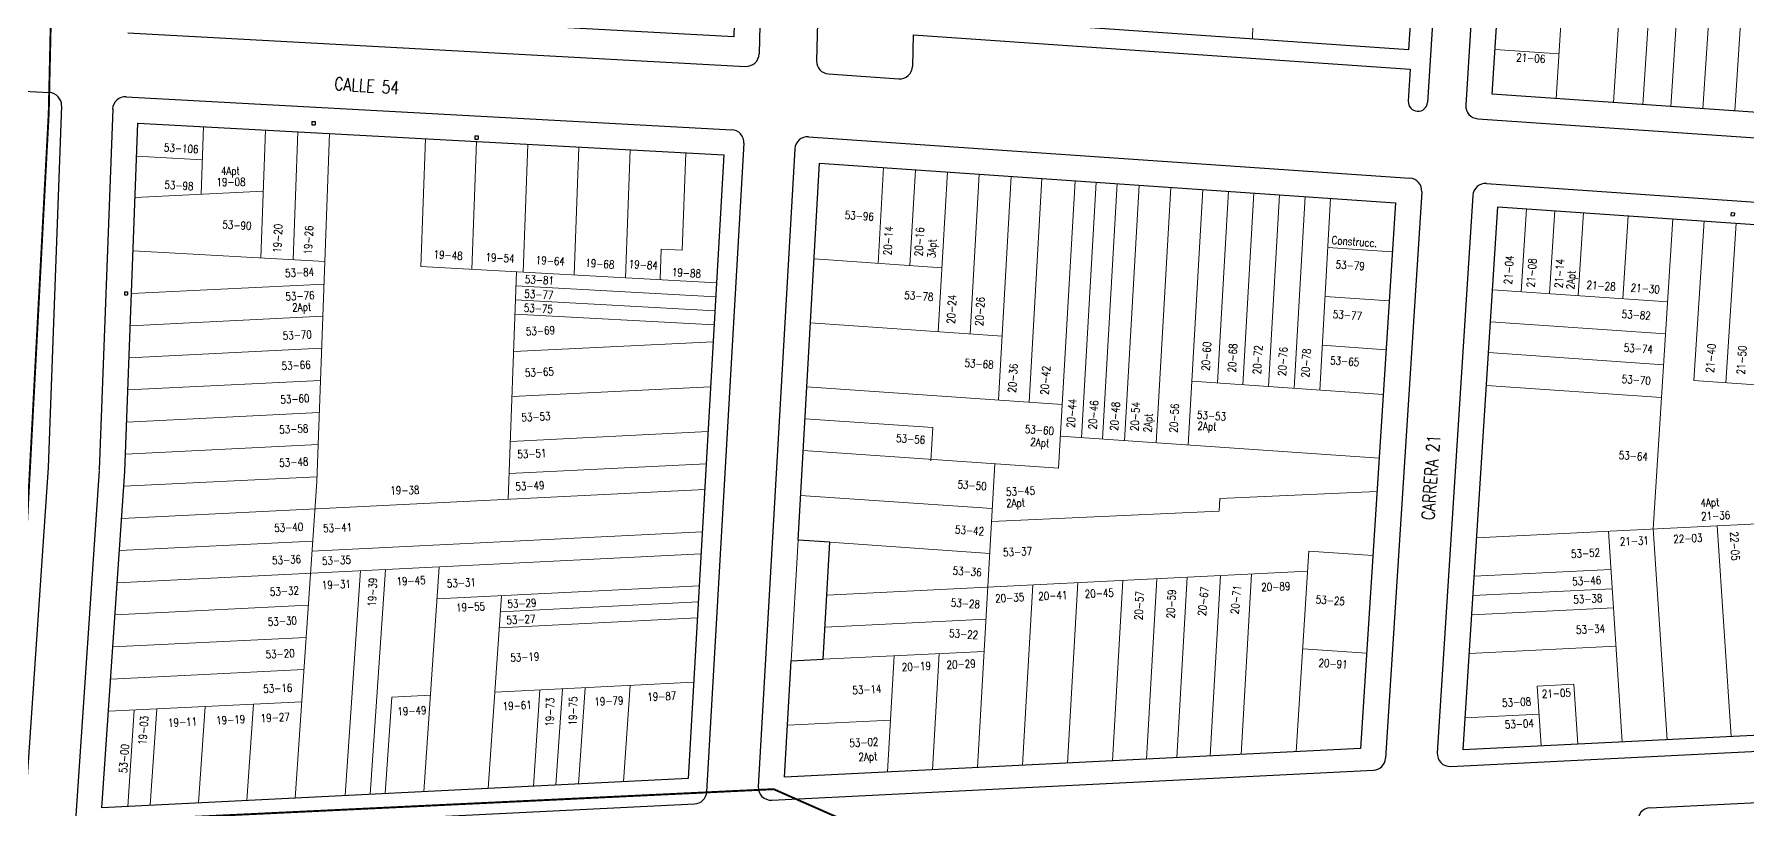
# Model space of a CAD drawing. Header units: millimetres. Extents: x 1022434 to 1024646, y 1272610 to 1274311.
# Drawn here: x 1023641.1 to 1023908.8, y 1273020.9 to 1273142.1 of the extents above; entities that cross this region are included whole.
import ezdxf

# ---------------------------------------------------------------- set-up
doc = ezdxf.new("R2010")
doc.units = ezdxf.units.MM
doc.header["$MEASUREMENT"] = 0
for name, color, linetype, lineweight in [('CAB_AER_500', 3, 'Continuous', 25), ('NOMENCLATURA', 23, 'Continuous', 0), ('Planimetria_Varios', 251, 'Continuous', 0)]:
    doc.layers.add(name, color=color, linetype=linetype, lineweight=lineweight)
doc.layers.add('NOMEN', color=251, linetype='Continuous')
doc.layers.add('PLANIMETRIA', color=8, linetype='Continuous')
doc.styles.add('CALLE', font='simplex.shx', dxfattribs={"width": 0.8, "height": 2})
doc.styles.add('NOMEN', font='simplex.shx', dxfattribs={"width": 0.8, "height": 1.25})

# ---------------------------------------------------------------- blocks, each defined once
blk = doc.blocks.new('CAJA')
for p, q in [((-0.24, 0.25), (-0.24, -0.25)), ((-0.24, 0.25), (0.26, 0.25)), ((0.26, 0.25), (0.26, -0.25)), ((-0.24, -0.25), (0.26, -0.25))]:
    blk.add_line(p, q)

msp = doc.modelspace()

# ---------------------------------------------------------------- linework, layer by layer
at = {"layer": 'CAB_AER_500', "const_width": 0.3}
msp.add_lwpolyline([(1023569.61, 1273147.8), (1023643.71, 1273143.9), (1023643.39, 1273129.69), (1023637.51, 1273018.51), (1023650.02, 1273019.04), (1023756.63, 1273024.13), (1023779.18, 1273014.17), (1023834.59, 1273016.74)], dxfattribs=at)
at = {"layer": 'PLANIMETRIA', "linetype": 'Continuous'}
for p, q in [((1023756.43, 1273220.29), (1023754.35, 1273139.02)), ((1023752.38, 1273218.47), (1023750.41, 1273141.68)), ((1023863.98, 1273213.41), (1023858.75, 1273131.45)), ((1023860.46, 1273213.13), (1023855.77, 1273139.67)), ((1023869.97, 1273213.03), (1023864.73, 1273131.02)), ((1023750.41, 1273141.68), (1023700.48, 1273144.4)), ((1023763.48, 1273143.95), (1023763.32, 1273137.94)), ((1023855.77, 1273139.67), (1023789.49, 1273144.24)), ((1023655.77, 1273142.33), (1023752.24, 1273137.08)), ((1023778.43, 1273142), (1023778.31, 1273137.08)), ((1023778.43, 1273142), (1023856.07, 1273136.64)), ((1023566.24, 1273137.19), (1023643.5, 1273132.98)), ((1023765.18, 1273135.9), (1023776.17, 1273135.14)), ((1023856.07, 1273136.64), (1023855.75, 1273131.64)), ((1023645.39, 1273130.91), (1023643.3, 1273074.4)), ((1023653.38, 1273130.41), (1023651.29, 1273074.01)), ((1023655.48, 1273132.33), (1023750.08, 1273127.18)), ((1023866.59, 1273128.9), (1023971.13, 1273121.68)), ((1023751.96, 1273125.07), (1023746.16, 1273023.7)), ((1023762.06, 1273126.09), (1023856, 1273119.6)), ((1023759.93, 1273124.21), (1023754.22, 1273024.53)), ((1023857.86, 1273117.48), (1023852.2, 1273028.95)), ((1023865.84, 1273116.91), (1023860.27, 1273029.8)), ((1023867.97, 1273118.78), (1023972.34, 1273111.57)), ((1023643.3, 1273074.4), (1023639.49, 1273018.39)), ((1023651.29, 1273073.95), (1023647.57, 1273019.26)), ((1023862.37, 1273027.68), (1023977.22, 1273033.37)), ((1023756.32, 1273022.42), (1023850.3, 1273027.08)), ((1023893.5, 1273021.21), (1023978.2, 1273025.41)), ((1023649.66, 1273017.13), (1023744.26, 1273021.82))]:
    msp.add_line(p, q, dxfattribs=at)
for points in [[(1023868.85, 1273132.75), (1023873.84, 1273210.78), (1023963.86, 1273205.09), (1023969.12, 1273125.83)], [(1023651.71, 1273021.23), (1023655.29, 1273073.77), (1023657.3, 1273128.22), (1023748.85, 1273123.24), (1023743.28, 1273025.78)], [(1023765.42, 1273062.71), (1023760.43, 1273063.05), (1023763.81, 1273121.96), (1023853.74, 1273115.75), (1023848.29, 1273030.48), (1023758.31, 1273026.02), (1023759.35, 1273044.17), (1023764.38, 1273044.42)], [(1023864.31, 1273030.28), (1023869.73, 1273115.15), (1023971.29, 1273108.14), (1023976.09, 1273035.82)]]:
    msp.add_lwpolyline(points, close=True, dxfattribs=at)
for centre, radius, start, end in [((1023752.35, 1273139.07), 2, 266.8839, 358.5307), ((1023765.32, 1273137.89), 2, 178.5307, 266.0513), ((1023776.31, 1273137.13), 2, 266.0513, 358.5307), ((1023643.39, 1273130.98), 2, 357.8828, 86.8839), ((1023655.37, 1273130.33), 2, 86.8839, 177.8828), ((1023857.25, 1273131.55), 1.5, 176.3447, 356.3447), ((1023866.73, 1273130.89), 2, 176.3447, 266.0513), ((1023749.97, 1273125.18), 2, 356.7241, 86.8839), ((1023761.92, 1273124.09), 2, 86.0513, 176.7241), ((1023855.86, 1273117.61), 2, 356.3447, 86.0513), ((1023867.83, 1273116.78), 2, 86.0513, 176.3447), ((1023850.2, 1273029.08), 2, 272.8398, 356.3447), ((1023862.27, 1273029.68), 2, 176.3447, 272.8398), ((1023744.17, 1273023.82), 2, 272.8398, 356.7241), ((1023756.22, 1273024.41), 2, 176.7241, 272.8398), ((1023893.6, 1273019.21), 2, 92.8398, 185.8196)]:
    msp.add_arc(centre, radius, start, end, dxfattribs=at)
at = {"layer": 'Planimetria_Varios', "linetype": 'Continuous'}
for p, q in [((1023911.76, 1273208.36), (1023906.76, 1273130.13)), ((1023903.69, 1273160.42), (1023901.77, 1273130.45)), ((1023880.17, 1273153.02), (1023878.83, 1273132.06)), ((1023889.15, 1273152.4), (1023887.81, 1273131.44)), ((1023893.75, 1273152.08), (1023892.41, 1273131.12)), ((1023898.12, 1273151.78), (1023896.78, 1273130.77)), ((1023831.43, 1273141.35), (1023831.66, 1273150.35)), ((1023869.3, 1273139.7), (1023879.28, 1273139.01)), ((1023667.58, 1273127.66), (1023667.19, 1273117.12)), ((1023677.27, 1273127.14), (1023676.53, 1273107.15)), ((1023682.32, 1273126.86), (1023681.58, 1273106.87)), ((1023687.26, 1273126.59), (1023685.25, 1273072.2)), ((1023702.24, 1273125.78), (1023701.5, 1273105.79)), ((1023710.23, 1273125.34), (1023709.49, 1273105.35)), ((1023718.22, 1273124.91), (1023717.48, 1273104.92)), ((1023657.11, 1273123.04), (1023667.39, 1273122.48)), ((1023726.21, 1273124.47), (1023725.47, 1273104.48)), ((1023734.2, 1273124.04), (1023733.46, 1273104.05)), ((1023742.89, 1273123.56), (1023742.33, 1273108.35)), ((1023773.78, 1273121.27), (1023772.93, 1273106.29)), ((1023778.77, 1273120.93), (1023777.91, 1273105.95)), ((1023783.76, 1273120.58), (1023782.33, 1273095.62)), ((1023788.75, 1273120.24), (1023787.32, 1273095.28)), ((1023793.74, 1273119.89), (1023791.74, 1273084.95)), ((1023798.52, 1273119.56), (1023796.52, 1273084.62)), ((1023656.87, 1273116.61), (1023676.92, 1273117.6)), ((1023803.71, 1273119.2), (1023801.14, 1273074.27)), ((1023807.01, 1273118.98), (1023804.72, 1273079.04)), ((1023810.3, 1273118.75), (1023808.01, 1273078.81)), ((1023813.69, 1273118.52), (1023811.4, 1273078.58)), ((1023818.68, 1273118.17), (1023816.39, 1273078.23)), ((1023823.67, 1273117.83), (1023821.38, 1273077.89)), ((1023827.66, 1273117.55), (1023825.94, 1273087.6)), ((1023831.65, 1273117.28), (1023829.93, 1273087.32)), ((1023835.64, 1273117), (1023833.93, 1273087.05)), ((1023839.63, 1273116.72), (1023837.92, 1273086.77)), ((1023843.62, 1273116.45), (1023841.91, 1273086.5)), ((1023874.2, 1273114.84), (1023873.37, 1273101.87)), ((1023878.66, 1273114.53), (1023877.83, 1273101.56)), ((1023883.12, 1273114.22), (1023882.29, 1273101.25)), ((1023890.11, 1273113.74), (1023889.28, 1273100.77)), ((1023897.09, 1273113.26), (1023893.99, 1273064.79)), ((1023901.95, 1273112.92), (1023900.36, 1273087.97)), ((1023906.94, 1273112.58), (1023905.35, 1273087.63)), ((1023843.18, 1273108.78), (1023853.25, 1273108.09)), ((1023656.56, 1273108.24), (1023686.52, 1273106.6)), ((1023739.06, 1273108.53), (1023738.89, 1273103.75)), ((1023739.06, 1273108.53), (1023742.33, 1273108.35)), ((1023762.95, 1273106.98), (1023782.9, 1273105.6)), ((1023701.5, 1273105.79), (1023747.71, 1273103.27)), ((1023716.48, 1273104.97), (1023715.17, 1273069.44)), ((1023656.31, 1273101.56), (1023686.39, 1273103.05)), ((1023716.4, 1273102.77), (1023747.59, 1273101.08)), ((1023842.75, 1273101.13), (1023852.76, 1273100.44)), ((1023868.9, 1273102.17), (1023896.29, 1273100.28)), ((1023716.24, 1273098.38), (1023747.33, 1273096.68)), ((1023716.32, 1273100.58), (1023747.46, 1273098.88)), ((1023656.13, 1273096.54), (1023686.2, 1273098.04)), ((1023762.38, 1273097), (1023792.31, 1273094.93)), ((1023868.58, 1273097.18), (1023895.94, 1273095.3)), ((1023655.94, 1273091.53), (1023686.02, 1273093.02)), ((1023716.02, 1273092.51), (1023747.18, 1273094.05)), ((1023842.31, 1273093.49), (1023852.27, 1273092.8)), ((1023868.27, 1273092.34), (1023895.63, 1273090.45)), ((1023655.76, 1273086.51), (1023685.83, 1273088.01)), ((1023821.95, 1273087.87), (1023851.82, 1273085.81)), ((1023900.36, 1273087.97), (1023915.32, 1273086.94)), ((1023715.76, 1273085.49), (1023746.78, 1273087.02)), ((1023761.81, 1273087.01), (1023801.71, 1273084.26)), ((1023867.95, 1273087.2), (1023895.3, 1273085.32)), ((1023655.57, 1273081.5), (1023685.65, 1273082.99)), ((1023761.52, 1273082.02), (1023781.47, 1273080.64)), ((1023715.5, 1273078.46), (1023746.38, 1273080)), ((1023781.47, 1273080.64), (1023781.17, 1273075.42)), ((1023655.39, 1273076.48), (1023685.46, 1273077.97)), ((1023761.23, 1273077.03), (1023801.14, 1273074.27)), ((1023801.43, 1273079.27), (1023851.19, 1273075.83)), ((1023715.31, 1273073.45), (1023746.09, 1273074.97)), ((1023791.17, 1273074.96), (1023788.45, 1273027.52)), ((1023655.13, 1273071.46), (1023685.28, 1273072.96)), ((1023685.25, 1273072.2), (1023681.88, 1273022.73)), ((1023654.79, 1273066.44), (1023745.86, 1273070.96)), ((1023760.83, 1273070.04), (1023790.77, 1273067.97)), ((1023826.32, 1273069.56), (1023826.2, 1273067.56)), ((1023826.32, 1273069.56), (1023850.86, 1273070.66)), ((1023866.43, 1273063.42), (1023973.91, 1273068.75)), ((1023790.65, 1273065.97), (1023826.2, 1273067.56)), ((1023684.51, 1273061.31), (1023745.48, 1273064.33)), ((1023887, 1273064.44), (1023889.18, 1273031.51)), ((1023893.99, 1273064.79), (1023896.18, 1273031.86)), ((1023903.98, 1273065.29), (1023906.17, 1273032.35)), ((1023654.1, 1273056.39), (1023745.29, 1273060.92)), ((1023654.44, 1273061.42), (1023684.62, 1273062.91)), ((1023760.43, 1273063.05), (1023759.35, 1273044.17)), ((1023765.42, 1273062.71), (1023790.37, 1273060.98)), ((1023840.24, 1273061.34), (1023838.24, 1273029.98)), ((1023840.24, 1273061.34), (1023850.23, 1273060.65)), ((1023692.1, 1273058.28), (1023689.7, 1273023.12)), ((1023696, 1273058.47), (1023693.61, 1273023.31)), ((1023704.39, 1273058.89), (1023701.99, 1273023.73)), ((1023764.95, 1273054.46), (1023840.04, 1273058.18)), ((1023866.04, 1273057.4), (1023887.4, 1273058.46)), ((1023704.05, 1273053.87), (1023745, 1273055.9)), ((1023797.09, 1273056.05), (1023795.48, 1273027.86)), ((1023804.13, 1273056.4), (1023802.51, 1273028.21)), ((1023811.16, 1273056.75), (1023809.54, 1273028.56)), ((1023816.48, 1273057.02), (1023814.87, 1273028.83)), ((1023821.2, 1273057.25), (1023819.59, 1273029.06)), ((1023826.44, 1273057.51), (1023824.83, 1273029.32)), ((1023831.25, 1273057.75), (1023829.63, 1273029.56)), ((1023865.85, 1273054.38), (1023887.6, 1273055.46)), ((1023653.76, 1273051.37), (1023683.93, 1273052.87)), ((1023714.1, 1273054.36), (1023712.05, 1273024.23)), ((1023713.93, 1273051.85), (1023744.86, 1273053.39)), ((1023713.76, 1273049.34), (1023744.71, 1273050.88)), ((1023764.66, 1273049.44), (1023789.78, 1273050.69)), ((1023865.66, 1273051.37), (1023887.79, 1273052.47)), ((1023653.42, 1273046.35), (1023683.59, 1273047.85)), ((1023764.38, 1273044.42), (1023789.49, 1273045.66)), ((1023775.43, 1273044.97), (1023774.39, 1273026.82)), ((1023782.46, 1273045.32), (1023781.42, 1273027.17)), ((1023839.26, 1273046.06), (1023849.24, 1273045.37)), ((1023865.27, 1273045.34), (1023888.19, 1273046.48)), ((1023653.08, 1273041.33), (1023683.25, 1273042.82)), ((1023713.08, 1273039.3), (1023744.14, 1273040.84)), ((1023720.12, 1273039.64), (1023719.09, 1273024.58)), ((1023723.64, 1273039.82), (1023722.61, 1273024.75)), ((1023727.16, 1273039.99), (1023726.13, 1273024.92)), ((1023734.2, 1273040.34), (1023733.17, 1273025.27)), ((1023875.89, 1273040.23), (1023881.62, 1273040.52)), ((1023875.89, 1273040.23), (1023876.51, 1273030.88)), ((1023881.62, 1273040.52), (1023882.25, 1273031.17)), ((1023652.74, 1273036.3), (1023682.91, 1273037.8)), ((1023660.28, 1273036.68), (1023659.25, 1273021.61)), ((1023667.82, 1273037.05), (1023666.8, 1273021.98)), ((1023675.36, 1273037.42), (1023674.34, 1273022.36)), ((1023696.99, 1273038.5), (1023695.96, 1273023.43)), ((1023696.99, 1273038.5), (1023703.02, 1273038.8)), ((1023656.76, 1273036.5), (1023655.73, 1273021.43)), ((1023758.78, 1273034.13), (1023774.85, 1273034.93)), ((1023864.63, 1273035.26), (1023876.18, 1273035.83))]:
    msp.add_line(p, q, dxfattribs=at)

# ---------------------------------------------------------------- block references
at = {"layer": 'PLANIMETRIA', "linetype": 'Continuous'}
for p in [(1023684.74, 1273128.2), (1023710.21, 1273125.96), (1023655.46, 1273101.61)]:
    msp.add_blockref('CAJA', p, dxfattribs=at)
at = {"layer": 'PLANIMETRIA', "linetype": 'Continuous', "rotation": 355.2402605837448}
msp.add_blockref('CAJA', (1023906.4, 1273113.98), dxfattribs=at)

# ---------------------------------------------------------------- texts
at = {"layer": 'NOMEN', "linetype": 'Continuous', "style": 'NOMEN', "width": 0.8}
for s, rotation, p in [('21-06', 356.3792, (1023872.58, 1273137.87)), ('53-106', 356.8839, (1023661.36, 1273123.78)), ('19-08', 0.4573, (1023669.59, 1273118.37)), ('4Apt', 0.4573, (1023670.28, 1273120.11)), ('53-98', 356.8839, (1023661.43, 1273117.96)), ('53-96', 356.0513, (1023767.7, 1273113.25)), ('53-90', 356.8839, (1023670.49, 1273111.75)), ('19-20', 87.3826, (1023679.68, 1273107.91)), ('19-26', 87.3826, (1023684.49, 1273107.64)), ('20-14', 86.7241, (1023775.01, 1273107.53)), ('20-16', 86.7241, (1023779.87, 1273107.37)), ('3Apt', 86.7241, (1023781.88, 1273107.09)), ('Construcc.', 356.0513, (1023843.74, 1273109.32)), ('19-48', 356.8839, (1023703.48, 1273107.08)), ('19-54', 356.8839, (1023711.59, 1273106.64)), ('19-64', 356.8839, (1023719.43, 1273106.21)), ('19-68', 356.119, (1023727.17, 1273105.77)), ('19-84', 356.8839, (1023733.96, 1273105.58)), ('53-79', 356.0513, (1023844.37, 1273105.52)), ('21-04', 86.0513, (1023871.92, 1273102.96)), ('21-08', 86.0513, (1023875.48, 1273102.5)), ('21-14', 86.0513, (1023879.83, 1273102.41)), ('53-84', 2.8398, (1023680.33, 1273104.13)), ('53-81', 356.8839, (1023717.74, 1273103.2)), ('19-88', 356.8839, (1023740.7, 1273104.3)), ('2Apt', 86.0513, (1023881.67, 1273102.18)), ('21-28', 356.0513, (1023883.57, 1273102.33)), ('53-76', 2.8398, (1023680.4, 1273100.47)), ('53-77', 356.8839, (1023717.65, 1273100.94)), ('53-78', 356.0513, (1023777, 1273100.72)), ('20-24', 86.7241, (1023784.91, 1273096.81)), ('20-26', 86.7241, (1023789.33, 1273096.48)), ('21-30', 356.0513, (1023890.46, 1273101.89)), ('2Apt', 2.8398, (1023681.46, 1273098.76)), ('53-75', 356.8839, (1023717.57, 1273098.75)), ('53-77', 356.0513, (1023843.93, 1273097.74)), ('53-82', 356.0513, (1023889.05, 1273097.78)), ('53-70', 2.8398, (1023679.97, 1273094.36)), ('53-69', 2.8398, (1023717.96, 1273095.03)), ('20-60', 86.7241, (1023824.7, 1273089.48)), ('20-68', 86.7241, (1023828.79, 1273089.2)), ('20-72', 86.7241, (1023832.71, 1273088.93)), ('20-76', 86.7241, (1023836.63, 1273088.66)), ('20-78', 86.7241, (1023840.27, 1273088.41)), ('53-74', 356.0513, (1023889.38, 1273092.52)), ('21-40', 86.0513, (1023903.47, 1273089.17)), ('21-50', 86.0513, (1023908.29, 1273088.88)), ('53-66', 2.8398, (1023679.8, 1273089.63)), ('53-65', 2.8398, (1023717.79, 1273088.57)), ('53-68', 356.0513, (1023786.41, 1273090.13)), ('20-36', 86.0513, (1023794.45, 1273086.06)), ('20-42', 86.0513, (1023799.53, 1273085.71)), ('53-65', 356.0513, (1023843.52, 1273090.53)), ('53-70', 356.0513, (1023889.06, 1273087.62)), ('53-60', 2.8398, (1023679.6, 1273084.38)), ('20-44', 86.0513, (1023803.64, 1273080.55)), ('20-46', 86.0513, (1023807.03, 1273080.31)), ('53-53', 2.8398, (1023717.26, 1273081.59)), ('20-48', 86.0513, (1023810.4, 1273080.08)), ('20-54', 86.7241, (1023813.58, 1273080.06)), ('2Apt', 86.7241, (1023815.63, 1273079.86)), ('20-56', 86.7241, (1023819.68, 1273079.81)), ('53-53', 356.0513, (1023822.71, 1273082.02)), ('53-58', 2.8398, (1023679.43, 1273079.68)), ('53-56', 356.0513, (1023775.72, 1273078.37)), ('53-60', 356.0513, (1023795.83, 1273079.79)), ('2Apt', 357.4269, (1023822.8, 1273080.29)), ('53-51', 2.8398, (1023716.62, 1273075.82)), ('2Apt', 356.0513, (1023796.69, 1273077.79)), ('53-64', 356.0513, (1023888.6, 1273075.73)), ('53-48', 2.8398, (1023679.43, 1273074.49)), ('19-38', 1.0155, (1023696.76, 1273070.19)), ('53-49', 2.8398, (1023716.32, 1273070.79)), ('53-50', 356.0513, (1023785.32, 1273071.14)), ('53-45', 2.5594, (1023792.95, 1273069.97)), ('2Apt', 2.5594, (1023792.95, 1273068.17)), ('4Apt', 2.8398, (1023901.42, 1273068.24)), ('21-36', 2.8398, (1023901.52, 1273066.13)), ('53-40', 2.8398, (1023678.64, 1273064.3)), ('53-41', 2.8398, (1023686.28, 1273064.25)), ('53-42', 356.0513, (1023784.92, 1273064.09)), ('21-31', 2.8398, (1023888.83, 1273062.17)), ('22-03', 2.8398, (1023897.18, 1273062.58)), ('22-05', 272.8398, (1023906.03, 1273064.34)), ('53-36', 2.8398, (1023678.3, 1273059.25)), ('53-35', 2.8398, (1023686.1, 1273059.15)), ('53-37', 2.5594, (1023792.48, 1273060.51)), ('53-52', 2.8398, (1023881.2, 1273060.26)), ('53-36', 356.0513, (1023784.55, 1273057.68)), ('53-32', 2.8398, (1023677.96, 1273054.34)), ('19-31', 2.8398, (1023686.08, 1273055.38)), ('19-39', 87.5432, (1023694.49, 1273052.62)), ('19-45', 2.8398, (1023697.75, 1273055.96)), ('53-31', 2.8398, (1023705.61, 1273055.64)), ('20-45', 2.8398, (1023805.24, 1273054)), ('20-67', 83.8784, (1023824.11, 1273051.16)), ('20-71', 83.8784, (1023829.22, 1273051.42)), ('20-89', 2.8398, (1023832.82, 1273055.04)), ('53-46', 2.8398, (1023881.38, 1273055.96)), ('19-55', 2.8398, (1023707.04, 1273051.87)), ('53-29', 2.8398, (1023715.07, 1273052.43)), ('53-28', 356.0513, (1023784.27, 1273052.68)), ('20-35', 2.8398, (1023791.26, 1273053.31)), ('20-41', 2.8398, (1023797.99, 1273053.64)), ('20-57', 87.0527, (1023814.22, 1273050.52)), ('20-59', 87.0527, (1023819.24, 1273050.77)), ('53-25', 356.0513, (1023841.27, 1273053.16)), ('53-38', 2.8398, (1023881.56, 1273053.13)), ('53-30', 2.8398, (1023677.64, 1273049.64)), ('53-27', 2.8398, (1023714.9, 1273049.9)), ('53-22', 356.0513, (1023783.99, 1273047.89)), ('53-34', 2.8398, (1023881.98, 1273048.4)), ('53-20', 2.8398, (1023677.3, 1273044.56)), ('53-19', 2.8398, (1023715.52, 1273044.04)), ('20-19', 2.8398, (1023776.68, 1273042.57)), ('20-29', 2.8398, (1023783.67, 1273042.92)), ('20-91', 356.0513, (1023841.69, 1273043.27)), ('53-16', 2.8398, (1023676.93, 1273039.16)), ('19-87', 2.8398, (1023736.91, 1273037.9)), ('53-14', 2.8398, (1023768.95, 1273038.97)), ('21-05', 2.8398, (1023876.64, 1273038.38)), ('19-49', 2.8398, (1023697.88, 1273035.65)), ('19-61', 2.8398, (1023714.32, 1273036.46)), ('19-73', 88.6515, (1023722.25, 1273033.88)), ('19-75', 88.6515, (1023725.84, 1273034.06)), ('19-79', 2.8398, (1023728.65, 1273037.17)), ('53-08', 2.8398, (1023870.43, 1273036.99)), ('19-03', 85.6102, (1023658.63, 1273031)), ('19-11', 2.8398, (1023662.05, 1273033.87)), ('19-19', 2.8398, (1023669.57, 1273034.24)), ('19-27', 2.8398, (1023676.53, 1273034.59)), ('53-04', 2.8398, (1023870.86, 1273033.59)), ('53-02', 2.8398, (1023768.48, 1273030.7)), ('53-00', 85.6102, (1023655.61, 1273026.6)), ('2Apt', 2.8398, (1023769.9, 1273028.52))]:
    msp.add_text(s, height=1.25, rotation=rotation, dxfattribs=at).set_placement(p)
at = {"layer": 'NOMENCLATURA', "linetype": 'Continuous', "style": 'CALLE', "width": 0.8}
for s, rotation, p in [('CALLE 54', 356.1891, (1023687.94, 1273133.4)), ('CARRERA 21', 85.9684, (1023859.81, 1273066.13))]:
    msp.add_text(s, height=2, rotation=rotation, dxfattribs=at).set_placement(p)

doc.saveas('drawing.dxf')
